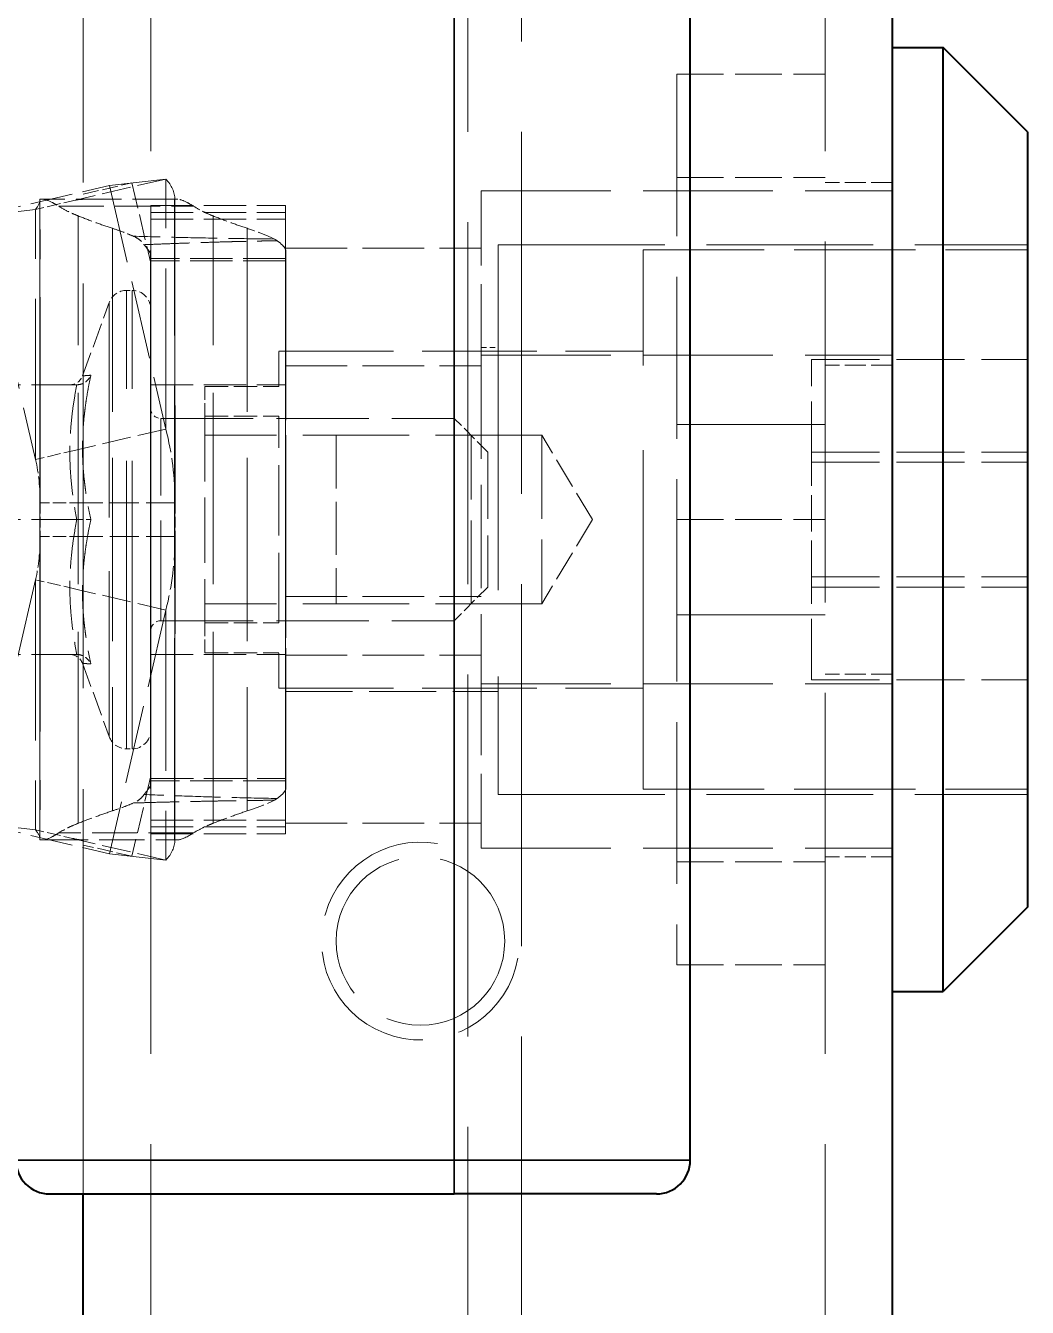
# Model space of a CAD drawing. Header units: millimetres. Extents: x 0 to 2970, y 0 to 2100.
# Drawn here: x 688.04 to 717.75, y 1269.89 to 1307.91 of the extents above; entities that cross this region are included whole.
import ezdxf

# ---------------------------------------------------------------- set-up
doc = ezdxf.new("R2010")
doc.units = ezdxf.units.MM
doc.header["$LTSCALE"] = 5
doc.linetypes.add('DASHED', pattern=[0.2067, 0.1654, -0.0413])
for name, color, linetype, lineweight in [('가려진 것(ISO)', 2, 'DASHED', 18), ('가려진 좁은 것(ISO)', 2, 'DASHED', 18), ('가시적인 것(ISO)', 3, 'Continuous', 40), ('가시적인 좁은 것(ISO)', 3, 'Continuous', 35)]:
    doc.layers.add(name, color=color, linetype=linetype, lineweight=lineweight)

msp = doc.modelspace()

# ---------------------------------------------------------------- linework, layer by layer
at = {"layer": '가려진 것(ISO)', "ltscale": 12.950765}
for p, q in [((691.751, 715.259), (691.751, 1411.259)), ((711.751, 715.259), (711.751, 1411.259))]:
    msp.add_line(p, q, dxfattribs=at)
at = {"layer": '가려진 것(ISO)', "ltscale": 12.981777}
for p, q in [((701.151, 741.259), (701.151, 1385.259)), ((702.751, 1385.259), (702.751, 741.259))]:
    msp.add_line(p, q, dxfattribs=at)
at = {"layer": '가려진 것(ISO)', "ltscale": 14.513788}
msp.add_line((689.751, 1273.259), (689.751, 1333.259), dxfattribs=at)
at = {"layer": '가려진 것(ISO)', "ltscale": 5.809225}
for p, q in [((707.351, 1306.466), (707.351, 1293.259)), ((707.351, 1293.259), (707.351, 1280.052))]:
    msp.add_line(p, q, dxfattribs=at)
at = {"layer": '가려진 것(ISO)', "ltscale": 1.676033}
for p, q in [((707.351, 1306.466), (711.751, 1306.466)), ((707.351, 1303.409), (711.751, 1303.409)), ((707.351, 1293.259), (711.751, 1293.259)), ((707.351, 1283.109), (711.751, 1283.109)), ((707.351, 1280.052), (711.751, 1280.052))]:
    msp.add_line(p, q, dxfattribs=at)
at = {"layer": '가려진 것(ISO)', "ltscale": 1.03863}
for p, q in [((692.195, 1303.36), (689.561, 1302.745)), ((692.2, 1295.944), (689.566, 1295.329)), ((692.473, 1293.759), (689.746, 1293.759)), ((692.473, 1292.759), (689.746, 1292.759)), ((692.2, 1290.573), (689.566, 1291.189)), ((692.195, 1283.157), (689.561, 1283.772))]:
    msp.add_line(p, q, dxfattribs=at)
at = {"layer": '가려진 것(ISO)', "ltscale": 5.022239}
for p, q in [((692.195, 1303.36), (690.527, 1303.168)), ((688.331, 1302.458), (686.663, 1302.266)), ((688.331, 1284.06), (686.663, 1284.252)), ((692.195, 1283.157), (690.527, 1283.349))]:
    msp.add_line(p, q, dxfattribs=at)
at = {"layer": '가려진 것(ISO)', "ltscale": 0.761779}
for p, q in [((713.751, 1303.259), (711.751, 1303.259)), ((713.751, 1297.841), (711.751, 1297.841)), ((713.751, 1288.676), (711.751, 1288.676)), ((713.751, 1283.259), (711.751, 1283.259))]:
    msp.add_line(p, q, dxfattribs=at)
at = {"layer": '가려진 것(ISO)', "ltscale": 1.523657}
for p, q in [((686.663, 1302.266), (690.527, 1303.168)), ((691.75, 1302.575), (695.75, 1302.575)), ((691.749, 1297.259), (695.749, 1297.259)), ((691.749, 1289.259), (695.749, 1289.259)), ((686.663, 1284.252), (690.527, 1283.349)), ((691.75, 1283.942), (695.75, 1283.942))]:
    msp.add_line(p, q, dxfattribs=at)
at = {"layer": '가려진 것(ISO)', "ltscale": 2.824965}
for p, q in [((690.527, 1303.168), (692.2, 1295.944)), ((686.663, 1302.266), (688.336, 1295.042)), ((688.336, 1291.476), (686.663, 1284.252)), ((692.2, 1290.573), (690.527, 1283.349))]:
    msp.add_line(p, q, dxfattribs=at)
at = {"layer": '가려진 것(ISO)', "ltscale": 4.64736}
for p, q in [((701.551, 1303.009), (713.751, 1303.009)), ((701.551, 1298.132), (713.751, 1298.132)), ((701.551, 1288.386), (713.751, 1288.386)), ((701.551, 1283.509), (713.751, 1283.509))]:
    msp.add_line(p, q, dxfattribs=at)
at = {"layer": '가려진 것(ISO)', "ltscale": 2.673137}
for p, q in [((701.551, 1303.009), (701.551, 1298.132)), ((701.551, 1283.509), (701.551, 1288.386))]:
    msp.add_line(p, q, dxfattribs=at)
at = {"layer": '가려진 것(ISO)', "ltscale": 0.484927}
for p, q in [((689.561, 1302.745), (688.331, 1302.458)), ((689.566, 1295.329), (688.336, 1295.042)), ((689.746, 1293.759), (688.473, 1293.759)), ((689.746, 1292.759), (688.473, 1292.759)), ((689.566, 1291.189), (688.336, 1291.476)), ((689.561, 1283.772), (688.331, 1284.06))]:
    msp.add_line(p, q, dxfattribs=at)
at = {"layer": '가려진 것(ISO)', "ltscale": 0.369809}
for p, q in [((688.552, 1302.759), (688.458, 1302.759)), ((688.458, 1283.759), (688.552, 1283.759))]:
    msp.add_line(p, q, dxfattribs=at)
at = {"layer": '가려진 것(ISO)', "ltscale": 7.237747}
for p, q in [((688.458, 1283.759), (688.458, 1302.759)), ((692.459, 1283.759), (692.459, 1302.759))]:
    msp.add_line(p, q, dxfattribs=at)
at = {"layer": '가려진 것(ISO)', "ltscale": 6.988936}
for p, q in [((688.466, 1302.758), (688.473, 1293.763)), ((692.466, 1302.761), (692.473, 1293.766)), ((688.473, 1292.755), (688.466, 1283.76)), ((692.473, 1292.751), (692.466, 1283.757))]:
    msp.add_line(p, q, dxfattribs=at)
at = {"layer": '가려진 것(ISO)', "ltscale": 1.619001}
for p, q in [((692.553, 1302.759), (688.552, 1302.759)), ((688.552, 1283.759), (692.553, 1283.759))]:
    msp.add_line(p, q, dxfattribs=at)
at = {"layer": '가려진 것(ISO)', "ltscale": 12.387025}
msp.add_line((702.051, 1301.409), (702.051, 1285.109), dxfattribs=at)
at = {"layer": '가려진 것(ISO)', "ltscale": 5.980648}
for p, q in [((702.051, 1301.409), (717.751, 1301.409)), ((702.051, 1285.109), (717.751, 1285.109))]:
    msp.add_line(p, q, dxfattribs=at)
at = {"layer": '가려진 것(ISO)', "ltscale": 5.971624}
msp.add_line((691.755, 1301.097), (691.755, 1285.421), dxfattribs=at)
at = {"layer": '가려진 것(ISO)', "ltscale": 11.660803}
msp.add_line((695.751, 1301.309), (695.751, 1284.259), dxfattribs=at)
at = {"layer": '가려진 것(ISO)', "ltscale": 2.209348}
for p, q in [((695.751, 1301.309), (701.551, 1301.309)), ((695.751, 1297.821), (701.551, 1297.821)), ((695.751, 1290.979), (701.551, 1290.979)), ((695.751, 1289.235), (701.551, 1289.235)), ((695.751, 1284.259), (701.551, 1284.259))]:
    msp.add_line(p, q, dxfattribs=at)
at = {"layer": '가려진 것(ISO)', "ltscale": 6.072567}
msp.add_line((695.756, 1301.229), (695.756, 1285.288), dxfattribs=at)
at = {"layer": '가려진 것(ISO)', "ltscale": 12.159042}
msp.add_line((706.351, 1285.259), (706.351, 1301.259), dxfattribs=at)
at = {"layer": '가려진 것(ISO)', "ltscale": 4.342608}
for p, q in [((706.351, 1301.259), (717.751, 1301.259)), ((706.351, 1285.259), (717.751, 1285.259))]:
    msp.add_line(p, q, dxfattribs=at)
at = {"layer": '가려진 것(ISO)', "ltscale": 0.062712}
for p, q in [((691.036, 1300.059), (691.201, 1300.059)), ((691.036, 1286.459), (691.201, 1286.459))]:
    msp.add_line(p, q, dxfattribs=at)
at = {"layer": '가려진 것(ISO)', "ltscale": 0.881584}
for p, q in [((689.727, 1297.522), (690.519, 1299.697)), ((689.727, 1288.996), (690.519, 1286.821))]:
    msp.add_line(p, q, dxfattribs=at)
at = {"layer": '가려진 것(ISO)', "ltscale": 0.19037}
msp.add_line((701.551, 1298.359), (702.051, 1298.359), dxfattribs=at)
at = {"layer": '가려진 것(ISO)', "ltscale": 1.256976}
for p, q in [((695.551, 1297.209), (695.551, 1298.259)), ((695.551, 1288.259), (695.551, 1289.309))]:
    msp.add_line(p, q, dxfattribs=at)
at = {"layer": '가려진 것(ISO)', "ltscale": 4.114045}
for p, q in [((695.551, 1298.259), (706.351, 1298.259)), ((695.551, 1288.259), (706.351, 1288.259))]:
    msp.add_line(p, q, dxfattribs=at)
at = {"layer": '가려진 것(ISO)', "ltscale": 3.712642}
msp.add_line((701.551, 1298.132), (701.551, 1288.386), dxfattribs=at)
at = {"layer": '가려진 것(ISO)', "ltscale": 2.179911}
for p, q in [((711.351, 1294.959), (711.351, 1298.009)), ((711.351, 1288.509), (711.351, 1291.559))]:
    msp.add_line(p, q, dxfattribs=at)
at = {"layer": '가려진 것(ISO)', "ltscale": 2.437912}
for p, q in [((711.351, 1298.009), (717.751, 1298.009)), ((711.351, 1295.259), (717.751, 1295.259)), ((711.351, 1294.959), (717.751, 1294.959)), ((711.351, 1291.559), (717.751, 1291.559)), ((711.351, 1291.259), (717.751, 1291.259)), ((711.351, 1288.509), (717.751, 1288.509))]:
    msp.add_line(p, q, dxfattribs=at)
at = {"layer": '가려진 것(ISO)', "ltscale": 1.619049}
msp.add_line((689.558, 1297.259), (685.308, 1297.259), dxfattribs=at)
at = {"layer": '가려진 것(ISO)', "ltscale": 3.047415}
for p, q in [((691.749, 1289.259), (691.749, 1297.259)), ((691.752, 1297.259), (691.752, 1289.259)), ((695.749, 1297.259), (695.752, 1297.259)), ((695.749, 1289.259), (695.749, 1297.259)), ((695.752, 1297.259), (695.752, 1289.259)), ((695.752, 1289.259), (695.749, 1289.259))]:
    msp.add_line(p, q, dxfattribs=at)
at = {"layer": '가려진 것(ISO)', "ltscale": 0.837967}
for p, q in [((693.351, 1297.209), (695.551, 1297.209)), ((693.351, 1296.324), (695.551, 1296.324)), ((693.351, 1290.193), (695.551, 1290.193)), ((693.351, 1289.309), (695.551, 1289.309))]:
    msp.add_line(p, q, dxfattribs=at)
at = {"layer": '가려진 것(ISO)', "ltscale": 0.477639}
for p, q in [((693.351, 1297.209), (693.351, 1296.324)), ((693.351, 1289.309), (693.351, 1290.193))]:
    msp.add_line(p, q, dxfattribs=at)
at = {"layer": '가려진 것(ISO)', "ltscale": 3.314072}
for p, q in [((692.051, 1296.259), (700.751, 1296.259)), ((692.051, 1290.259), (700.751, 1290.259))]:
    msp.add_line(p, q, dxfattribs=at)
at = {"layer": '가려진 것(ISO)', "ltscale": 2.335465}
msp.add_line((693.351, 1296.324), (693.351, 1290.193), dxfattribs=at)
at = {"layer": '가려진 것(ISO)', "ltscale": 2.514051}
msp.add_line((695.551, 1290.193), (695.551, 1296.324), dxfattribs=at)
at = {"layer": '가려진 것(ISO)', "ltscale": 0.53863}
for p, q in [((701.751, 1295.259), (700.751, 1296.259)), ((701.751, 1291.259), (700.751, 1290.259))]:
    msp.add_line(p, q, dxfattribs=at)
at = {"layer": '가려진 것(ISO)', "ltscale": 3.809293}
for p, q in [((703.351, 1295.759), (693.351, 1295.759)), ((703.351, 1290.759), (693.351, 1290.759))]:
    msp.add_line(p, q, dxfattribs=at)
at = {"layer": '가려진 것(ISO)', "ltscale": 1.904597}
for p, q in [((695.753, 1295.759), (695.753, 1290.759)), ((695.756, 1295.759), (695.756, 1290.759)), ((697.251, 1295.759), (697.251, 1290.759))]:
    msp.add_line(p, q, dxfattribs=at)
at = {"layer": '가려진 것(ISO)', "ltscale": 2.991791}
msp.add_line((703.351, 1295.759), (703.351, 1290.759), dxfattribs=at)
at = {"layer": '가려진 것(ISO)', "ltscale": 1.110941}
for q in [(703.351, 1295.759), (703.351, 1290.759)]:
    msp.add_line((704.853, 1293.259), q, dxfattribs=at)
at = {"layer": '가려진 것(ISO)', "ltscale": 2.393412}
msp.add_line((701.751, 1295.259), (701.751, 1291.259), dxfattribs=at)
at = {"layer": '가려진 것(ISO)', "ltscale": 1.305045}
msp.add_line((711.351, 1291.559), (711.351, 1294.959), dxfattribs=at)
at = {"layer": '가려진 것(ISO)', "ltscale": 0.380839}
for p, q in [((688.473, 1293.759), (688.473, 1292.759)), ((692.473, 1293.759), (692.473, 1292.759))]:
    msp.add_line(p, q, dxfattribs=at)
at = {"layer": '가려진 것(ISO)', "ltscale": 1.619019}
msp.add_line((689.558, 1293.259), (685.308, 1293.259), dxfattribs=at)
at = {"layer": '가려진 것(ISO)', "ltscale": 1.619052}
msp.add_line((689.558, 1289.259), (685.308, 1289.259), dxfattribs=at)
at = {"layer": '가려진 것(ISO)', "ltscale": 2.399818}
msp.add_line((695.751, 1288.159), (702.051, 1288.159), dxfattribs=at)
at = {"layer": '가려진 것(ISO)', "ltscale": 5.983681}
msp.add_circle((699.751, 1280.759), 2.5, dxfattribs=at)
at = {"layer": '가려진 것(ISO)', "ltscale": 0.255873}
for centre, start, end in [((691.036, 1299.509), 90, 160), ((691.036, 1287.009), 200, 270)]:
    msp.add_arc(centre, 0.55, start, end, dxfattribs=at)
at = {"layer": '가려진 것(ISO)', "ltscale": 0.329008}
for centre, start, end in [((691.201, 1299.509), 0, 90), ((691.201, 1287.009), 270, 0)]:
    msp.add_arc(centre, 0.55, start, end, dxfattribs=at)
at = {"layer": '가려진 것(ISO)', "ltscale": 0.186062}
for centre, start, end in [((689.351, 1297.659), 270, 340), ((689.351, 1288.859), 20, 90)]:
    msp.add_arc(centre, 0.4, start, end, dxfattribs=at)
at = {"layer": '가려진 것(ISO)', "ltscale": 0.179413}
for centre, start, end in [((692.051, 1296.559), 180, 270), ((692.051, 1289.959), 90, 180)]:
    msp.add_arc(centre, 0.3, start, end, dxfattribs=at)
at = {"layer": '가려진 것(ISO)', "ltscale": 5.265029}
msp.add_arc((699.751, 1280.759), 2.933, 80, 350, dxfattribs=at)
at = {"layer": '가려진 것(ISO)', "ltscale": 1.314632}
for centre, major_axis, start_param, end_param in [((691.75, 1297.575), (0, 5), 5.879393, 6.569651), ((695.75, 1297.575), (0, 5), 5.879393, 6.569651), ((691.75, 1288.942), (0, -5), 5.99672, 6.686978), ((695.75, 1288.942), (0, -5), 5.99672, 6.686978)]:
    msp.add_ellipse(centre, major_axis=major_axis, ratio=0.000425, start_param=start_param, end_param=end_param, dxfattribs=at)
at = {"layer": '가려진 것(ISO)', "ltscale": 11.805653}
for centre, major_axis, start_param, end_param in [((691.751, 1293.259), (0, -9.5), 3.428058, 5.99672), ((695.751, 1293.259), (0, 9.5), 0.286466, 2.855127)]:
    msp.add_ellipse(centre, major_axis=major_axis, ratio=0.000425, start_param=start_param, end_param=end_param, dxfattribs=at)
at = {"layer": '가려진 것(ISO)', "ltscale": 1.892658}
for centre, major_axis, start_param, end_param in [((691.754, 1315.967), (0, -15), 5.879393, 6.210637), ((695.754, 1315.967), (0, -15), 5.879393, 6.210637), ((691.754, 1270.551), (0, 15), 0.072548, 0.403792), ((695.754, 1270.551), (0, 15), 0.072548, 0.403792)]:
    msp.add_ellipse(centre, major_axis=major_axis, ratio=0.000425, start_param=start_param, end_param=end_param, dxfattribs=at)
at = {"layer": '가려진 것(ISO)', "ltscale": 1.228978}
for points in [[(692.466, 1302.759), (692.466, 1302.966), (692.375, 1303.174), (692.195, 1303.36)], [(692.466, 1283.759), (692.466, 1283.551), (692.375, 1283.344), (692.195, 1283.157)]]:
    msp.add_open_spline(points, degree=3, dxfattribs=at)
at = {"layer": '가려진 것(ISO)', "ltscale": 1.016379}
for points in [[(688.466, 1302.759), (688.466, 1302.662), (688.421, 1302.565), (688.331, 1302.458)], [(688.466, 1283.759), (688.466, 1283.856), (688.421, 1283.953), (688.331, 1284.06)]]:
    msp.add_open_spline(points, degree=3, dxfattribs=at)
at = {"layer": '가려진 것(ISO)', "ltscale": 0.550541}
for points, knots in [([(688.552, 1302.759), (688.616, 1302.757), (688.711, 1302.727), (688.891, 1302.633), (688.954, 1302.595), (689.022, 1302.553)], [-3.8491061, -3.8491061, -3.8491061, -3.8491061, -3.7550602, -3.7550602, -3.711436, -3.711436, -3.711436, -3.711436]), ([(689.022, 1283.965), (688.954, 1283.922), (688.891, 1283.885), (688.711, 1283.791), (688.616, 1283.76), (688.552, 1283.759)], [-2.3923171, -2.3923171, -2.3923171, -2.3923171, -2.3486929, -2.3486929, -2.2546469, -2.2546469, -2.2546469, -2.2546469])]:
    msp.add_open_spline(points, degree=3, knots=knots, dxfattribs=at)
at = {"layer": '가려진 것(ISO)', "ltscale": 0.414511}
for points, knots in [([(689.022, 1302.553), (689.105, 1302.5), (689.196, 1302.449), (689.293, 1302.401), (689.37, 1302.363), (689.452, 1302.327), (689.537, 1302.292), (689.558, 1302.283), (689.579, 1302.275), (689.6, 1302.266)], [0, 0, 0, 0, 0.5, 0.5, 0.5, 0.901094, 0.901094, 0.901094, 1, 1, 1, 1]), ([(689.6, 1284.251), (689.579, 1284.243), (689.558, 1284.235), (689.537, 1284.226), (689.452, 1284.191), (689.37, 1284.154), (689.292, 1284.116), (689.196, 1284.068), (689.105, 1284.018), (689.022, 1283.965)], [0, 0, 0, 0, 0.09883, 0.09883, 0.09883, 0.5, 0.5, 0.5, 1, 1, 1, 1])]:
    msp.add_open_spline(points, degree=3, knots=knots, dxfattribs=at)
at = {"layer": '가려진 것(ISO)', "ltscale": 1.072562}
for points, knots in [([(689.739, 1302.759), (689.739, 1302.759), (689.739, 1302.759), (689.739, 1302.759), (689.616, 1302.758), (689.388, 1302.705)], [0, 0, 0, 0, 0.0012374, 0.0012374, 0.2808237, 0.2808237, 0.2808237, 0.2808237]), ([(689.388, 1283.813), (689.616, 1283.76), (689.69, 1283.759), (689.739, 1283.759), (689.739, 1283.759), (689.739, 1283.759)], [0, 0, 0, 0, 0.2795864, 0.2795864, 0.2808237, 0.2808237, 0.2808237, 0.2808237])]:
    msp.add_open_spline(points, degree=3, knots=knots, dxfattribs=at)
at = {"layer": '가려진 것(ISO)', "ltscale": 0.550558}
msp.add_open_spline([(693.023, 1302.553), (692.955, 1302.595), (692.892, 1302.633), (692.711, 1302.727), (692.617, 1302.757), (692.553, 1302.759)], degree=3, knots=[3.7114921, 3.7114921, 3.7114921, 3.7114921, 3.7551182, 3.7551182, 3.8491666, 3.8491666, 3.8491666, 3.8491666], dxfattribs=at)
at = {"layer": '가려진 것(ISO)', "ltscale": 0.414449}
for points, knots in [([(693.601, 1302.266), (693.58, 1302.274), (693.559, 1302.283), (693.538, 1302.291), (693.453, 1302.326), (693.371, 1302.363), (693.293, 1302.402), (693.196, 1302.449), (693.106, 1302.5), (693.023, 1302.553)], [0, 0, 0, 0, 0.097491, 0.097491, 0.097491, 0.5, 0.5, 0.5, 1, 1, 1, 1]), ([(693.023, 1283.965), (693.106, 1284.018), (693.196, 1284.068), (693.293, 1284.116), (693.371, 1284.155), (693.453, 1284.191), (693.538, 1284.226), (693.559, 1284.235), (693.58, 1284.243), (693.601, 1284.251)], [0, 0, 0, 0, 0.5, 0.5, 0.5, 0.902506, 0.902506, 0.902506, 1, 1, 1, 1])]:
    msp.add_open_spline(points, degree=3, knots=knots, dxfattribs=at)
at = {"layer": '가려진 것(ISO)', "ltscale": 0.622728}
for points, knots in [([(690.613, 1301.898), (690.444, 1301.955), (690.274, 1302.013), (689.937, 1302.136), (689.768, 1302.2), (689.6, 1302.266)], [-0.1634886, -0.1634886, -0.1634886, -0.1634886, -0.0817448, -0.0817448, -0.000001, -0.000001, -0.000001, -0.000001]), ([(694.614, 1301.898), (694.444, 1301.955), (694.275, 1302.013), (693.937, 1302.136), (693.769, 1302.2), (693.601, 1302.266)], [-0.1634883, -0.1634883, -0.1634883, -0.1634883, -0.0817446, -0.0817446, -0.000001, -0.000001, -0.000001, -0.000001]), ([(690.613, 1284.619), (690.444, 1284.563), (690.274, 1284.504), (689.937, 1284.382), (689.768, 1284.318), (689.6, 1284.251)], [-0.1634886, -0.1634886, -0.1634886, -0.1634886, -0.0817448, -0.0817448, -0.000001, -0.000001, -0.000001, -0.000001]), ([(694.614, 1284.619), (694.444, 1284.563), (694.275, 1284.504), (693.937, 1284.382), (693.769, 1284.318), (693.601, 1284.251)], [-0.1634883, -0.1634883, -0.1634883, -0.1634883, -0.0817446, -0.0817446, -0.000001, -0.000001, -0.000001, -0.000001])]:
    msp.add_open_spline(points, degree=3, knots=knots, dxfattribs=at)
at = {"layer": '가려진 것(ISO)', "ltscale": 0.44815}
msp.add_open_spline([(690.613, 1301.898), (690.732, 1301.859), (690.844, 1301.819), (690.949, 1301.78), (691.053, 1301.741), (691.15, 1301.702), (691.238, 1301.664)], degree=3, knots=[0, 0, 0, 0, 0.5, 0.5, 0.5, 1, 1, 1, 1], dxfattribs=at)
at = {"layer": '가려진 것(ISO)', "ltscale": 0.619866}
for points, knots in [([(695.417, 1301.581), (695.319, 1301.63), (695.201, 1301.682), (694.931, 1301.789), (694.781, 1301.843), (694.614, 1301.898)], [0.000001, 0.000001, 0.000001, 0.000001, 0.0824526, 0.0824526, 0.1628228, 0.1628228, 0.1628228, 0.1628228]), ([(694.614, 1284.619), (694.781, 1284.675), (694.931, 1284.729), (695.201, 1284.836), (695.319, 1284.887), (695.417, 1284.937)], [-0.1628228, -0.1628228, -0.1628228, -0.1628228, -0.0824639, -0.0824639, -0.000001, -0.000001, -0.000001, -0.000001])]:
    msp.add_open_spline(points, degree=3, knots=knots, dxfattribs=at)
at = {"layer": '가려진 것(ISO)', "ltscale": 0.348369}
for points in [[(691.238, 1301.664), (691.304, 1301.635), (691.364, 1301.6), (691.417, 1301.558), (691.47, 1301.517), (691.516, 1301.468), (691.556, 1301.412)], [(691.556, 1285.105), (691.516, 1285.05), (691.47, 1285.001), (691.417, 1284.959), (691.364, 1284.918), (691.304, 1284.882), (691.238, 1284.854)]]:
    msp.add_open_spline(points, degree=3, knots=[0, 0, 0, 0, 0.5, 0.5, 0.5, 1, 1, 1, 1], dxfattribs=at)
at = {"layer": '가려진 것(ISO)', "ltscale": 0.554343}
for points, knots in [([(691.556, 1301.412), (691.609, 1301.339), (691.659, 1301.279), (691.735, 1301.174), (691.755, 1301.132), (691.755, 1301.097)], [-0.1525717, -0.1525717, -0.1525717, -0.1525717, -0.0785768, -0.0785768, -0.000001, -0.000001, -0.000001, -0.000001]), ([(691.755, 1285.421), (691.755, 1285.386), (691.735, 1285.345), (691.661, 1285.24), (691.61, 1285.18), (691.556, 1285.105)], [0.000001, 0.000001, 0.000001, 0.000001, 0.0776517, 0.0776517, 0.1527465, 0.1527465, 0.1527465, 0.1527465])]:
    msp.add_open_spline(points, degree=3, knots=knots, dxfattribs=at)
at = {"layer": '가려진 것(ISO)', "ltscale": 0.093699}
for points, knots in [([(695.499, 1301.531), (695.486, 1301.54), (695.473, 1301.549), (695.446, 1301.566), (695.432, 1301.574), (695.417, 1301.581)], [0.000001, 0.000001, 0.000001, 0.000001, 0.01231331, 0.01231331, 0.02462565, 0.02462565, 0.02462565, 0.02462565]), ([(695.417, 1284.937), (695.432, 1284.944), (695.446, 1284.952), (695.473, 1284.969), (695.486, 1284.977), (695.499, 1284.987)], [0.000001, 0.000001, 0.000001, 0.000001, 0.01231333, 0.01231333, 0.02462564, 0.02462564, 0.02462564, 0.02462564])]:
    msp.add_open_spline(points, degree=3, knots=knots, dxfattribs=at)
at = {"layer": '가려진 것(ISO)', "ltscale": 0.624723}
for points, knots in [([(695.756, 1301.229), (695.756, 1301.269), (695.734, 1301.314), (695.648, 1301.414), (695.583, 1301.469), (695.499, 1301.531)], [0.0000886, 0.0000886, 0.0000886, 0.0000886, 0.0820562, 0.0820562, 0.1642332, 0.1642332, 0.1642332, 0.1642332]), ([(695.499, 1284.987), (695.583, 1285.049), (695.648, 1285.104), (695.734, 1285.204), (695.756, 1285.248), (695.756, 1285.288)], [-0.1642332, -0.1642332, -0.1642332, -0.1642332, -0.0820917, -0.0820917, -0.0000886, -0.0000886, -0.0000886, -0.0000886])]:
    msp.add_open_spline(points, degree=3, knots=knots, dxfattribs=at)
at = {"layer": '가려진 것(ISO)', "ltscale": 1.724178}
for points in [[(691.753, 1301.006), (691.753, 1300.959), (691.754, 1300.939), (691.754, 1300.935), (691.754, 1300.931), (691.754, 1300.945), (691.755, 1300.99), (691.755, 1301.016), (691.755, 1301.052), (691.755, 1301.097)], [(691.753, 1285.511), (691.753, 1285.558), (691.754, 1285.579), (691.754, 1285.583), (691.754, 1285.586), (691.754, 1285.573), (691.755, 1285.528), (691.755, 1285.502), (691.755, 1285.465), (691.755, 1285.421)]]:
    msp.add_open_spline(points, degree=3, knots=[0, 0, 0, 0, 0.38902, 0.38902, 0.38902, 0.778039, 0.778039, 0.778039, 1, 1, 1, 1], dxfattribs=at)
at = {"layer": '가려진 것(ISO)', "ltscale": 1.524581}
for points in [[(695.754, 1300.935), (694.42, 1300.935), (693.087, 1300.935), (691.754, 1300.934)], [(691.754, 1285.583), (693.087, 1285.583), (694.42, 1285.583), (695.754, 1285.583)]]:
    msp.add_open_spline(points, degree=3, dxfattribs=at)
at = {"layer": '가려진 것(ISO)', "ltscale": 2.274306}
for points in [[(695.753, 1301.006), (695.754, 1300.934), (695.754, 1300.917), (695.755, 1300.991), (695.755, 1301.083), (695.756, 1301.229)], [(695.753, 1285.511), (695.754, 1285.583), (695.754, 1285.601), (695.755, 1285.526), (695.755, 1285.435), (695.756, 1285.288)]]:
    msp.add_open_spline(points, degree=3, knots=[-0.5972877, -0.5972877, -0.5972877, -0.5972877, -0.2986556, -0.2986556, -0.0000886, -0.0000886, -0.0000886, -0.0000886], dxfattribs=at)
at = {"layer": '가려진 것(ISO)', "ltscale": 0.214018}
msp.add_open_spline([(689.558, 1297.259), (689.599, 1297.259), (689.639, 1297.265), (689.72, 1297.288), (689.759, 1297.306), (689.837, 1297.355), (689.873, 1297.387), (689.933, 1297.458), (689.957, 1297.497), (689.974, 1297.539), (689.975, 1297.539), (689.975, 1297.54)], degree=3, knots=[0.00000725, 0.00000725, 0.00000725, 0.00000725, 0.01218299, 0.01218299, 0.02554104, 0.02554104, 0.04085924, 0.04085924, 0.05584012, 0.05584012, 0.05615141, 0.05615141, 0.05615141, 0.05615141], dxfattribs=at)
at = {"layer": '가려진 것(ISO)', "ltscale": 0.850808}
for points in [[(692.2, 1295.944), (692.381, 1295.23), (692.473, 1294.494), (692.473, 1293.759)], [(692.473, 1292.759), (692.473, 1292.023), (692.381, 1291.288), (692.2, 1290.573)]]:
    msp.add_open_spline(points, degree=3, dxfattribs=at)
at = {"layer": '가려진 것(ISO)', "ltscale": 0.496531}
for points in [[(688.336, 1295.042), (688.427, 1294.621), (688.473, 1294.19), (688.473, 1293.759)], [(688.473, 1292.759), (688.473, 1292.328), (688.427, 1291.897), (688.336, 1291.476)]]:
    msp.add_open_spline(points, degree=3, dxfattribs=at)
at = {"layer": '가려진 것(ISO)', "ltscale": 0.214051}
msp.add_open_spline([(689.558, 1293.259), (689.599, 1293.259), (689.639, 1293.259), (689.72, 1293.259), (689.759, 1293.259), (689.837, 1293.259), (689.873, 1293.259), (689.933, 1293.259), (689.956, 1293.259), (689.974, 1293.259), (689.975, 1293.259), (689.975, 1293.259)], degree=3, knots=[-0.05605573, -0.05605573, -0.05605573, -0.05605573, -0.04384659, -0.04384659, -0.03041524, -0.03041524, -0.01504672, -0.01504672, 0, 0, 0.00031474, 0.00031474, 0.00031474, 0.00031474], dxfattribs=at)
at = {"layer": '가려진 것(ISO)', "ltscale": 0.214015}
msp.add_open_spline([(689.558, 1289.259), (689.599, 1289.259), (689.639, 1289.253), (689.72, 1289.229), (689.759, 1289.211), (689.837, 1289.162), (689.873, 1289.13), (689.933, 1289.059), (689.957, 1289.021), (689.974, 1288.979), (689.975, 1288.978), (689.975, 1288.977)], degree=3, knots=[-0.05604637, -0.05604637, -0.05604637, -0.05604637, -0.04382656, -0.04382656, -0.03041599, -0.03041599, -0.01503869, -0.01503869, 0, 0, 0.00031249, 0.00031249, 0.00031249, 0.00031249], dxfattribs=at)
at = {"layer": '가려진 것(ISO)', "ltscale": 0.448149}
msp.add_open_spline([(691.238, 1284.854), (691.15, 1284.815), (691.054, 1284.777), (690.949, 1284.737), (690.844, 1284.698), (690.732, 1284.659), (690.613, 1284.619)], degree=3, knots=[0, 0, 0, 0, 0.5, 0.5, 0.5, 1, 1, 1, 1], dxfattribs=at)
at = {"layer": '가려진 것(ISO)', "ltscale": 0.550491}
msp.add_open_spline([(692.553, 1283.759), (692.645, 1283.76), (692.803, 1283.828), (693.006, 1283.955), (693.014, 1283.96), (693.023, 1283.965)], degree=3, knots=[-2.3267533, -2.3267533, -2.3267533, -2.3267533, -2.192333, -2.192333, -2.186742, -2.186742, -2.186742, -2.186742], dxfattribs=at)
at = {"layer": '가려진 좁은 것(ISO)', "ltscale": 0.564405}
for p, q in [((689.751, 1302.911), (691.194, 1303.245)), ((691.194, 1283.273), (689.751, 1283.607))]:
    msp.add_line(p, q, dxfattribs=at)
at = {"layer": '가려진 좁은 것(ISO)', "ltscale": 0.931836}
for p, q in [((691.194, 1303.245), (691.751, 1300.863)), ((691.751, 1285.655), (691.194, 1283.273))]:
    msp.add_line(p, q, dxfattribs=at)
at = {"layer": '가려진 좁은 것(ISO)', "ltscale": 5.762268}
for p, q in [((692.2, 1295.944), (692.195, 1303.36)), ((688.336, 1295.042), (688.331, 1302.458)), ((688.336, 1291.476), (688.331, 1284.06)), ((692.2, 1290.573), (692.195, 1283.157))]:
    msp.add_line(p, q, dxfattribs=at)
at = {"layer": '가려진 좁은 것(ISO)', "ltscale": 7.237747}
for p, q in [((688.458, 1283.759), (688.458, 1302.759)), ((688.463, 1302.759), (688.463, 1283.759)), ((688.463, 1283.759), (688.463, 1302.759)), ((692.459, 1283.759), (692.459, 1302.759)), ((692.463, 1283.759), (692.463, 1302.759)), ((692.463, 1302.759), (692.463, 1283.759))]:
    msp.add_line(p, q, dxfattribs=at)
at = {"layer": '가려진 좁은 것(ISO)', "ltscale": 6.993016}
for p, q in [((688.473, 1293.759), (688.466, 1302.759)), ((692.473, 1293.759), (692.466, 1302.759)), ((688.473, 1292.759), (688.466, 1283.759)), ((692.473, 1292.759), (692.466, 1283.759))]:
    msp.add_line(p, q, dxfattribs=at)
at = {"layer": '가려진 좁은 것(ISO)', "ltscale": 1.619016}
for p, q in [((689.022, 1302.553), (693.023, 1302.553)), ((693.023, 1283.965), (689.022, 1283.965))]:
    msp.add_line(p, q, dxfattribs=at)
at = {"layer": '가려진 좁은 것(ISO)', "ltscale": 6.862404}
msp.add_line((689.6, 1284.251), (689.6, 1302.266), dxfattribs=at)
at = {"layer": '가려진 좁은 것(ISO)', "ltscale": 1.523657}
for p, q in [((691.75, 1302.372), (695.75, 1302.372)), ((691.751, 1302.173), (695.751, 1302.173)), ((695.753, 1301.006), (691.753, 1301.006)), ((695.753, 1285.511), (691.753, 1285.511)), ((691.751, 1284.344), (695.751, 1284.344)), ((691.75, 1284.146), (695.75, 1284.146))]:
    msp.add_line(p, q, dxfattribs=at)
at = {"layer": '가려진 좁은 것(ISO)', "ltscale": 6.862402}
msp.add_line((693.601, 1284.251), (693.601, 1302.266), dxfattribs=at)
at = {"layer": '가려진 좁은 것(ISO)', "ltscale": 6.582138}
msp.add_line((690.613, 1301.898), (690.613, 1284.619), dxfattribs=at)
at = {"layer": '가려진 좁은 것(ISO)', "ltscale": 6.582139}
msp.add_line((694.614, 1301.898), (694.614, 1284.619), dxfattribs=at)
at = {"layer": '가려진 좁은 것(ISO)', "ltscale": 5.971402}
msp.add_line((691.755, 1301.097), (691.755, 1285.421), dxfattribs=at)
at = {"layer": '가려진 좁은 것(ISO)', "ltscale": 6.072327}
msp.add_line((695.756, 1301.229), (695.756, 1285.288), dxfattribs=at)
at = {"layer": '가려진 좁은 것(ISO)', "ltscale": 10.335186}
for p, q in [((691.036, 1286.459), (691.036, 1300.059)), ((691.201, 1286.459), (691.201, 1300.059))]:
    msp.add_line(p, q, dxfattribs=at)
at = {"layer": '가려진 좁은 것(ISO)', "ltscale": 7.704749}
msp.add_line((690.519, 1299.697), (690.519, 1286.821), dxfattribs=at)
at = {"layer": '가려진 좁은 것(ISO)', "ltscale": 3.590168}
msp.add_line((692.051, 1290.259), (692.051, 1296.259), dxfattribs=at)
at = {"layer": '가려진 좁은 것(ISO)', "ltscale": 0.076736}
for p, q in [((695.551, 1296.261), (695.752, 1296.261)), ((695.752, 1290.257), (695.551, 1290.257))]:
    msp.add_line(p, q, dxfattribs=at)
at = {"layer": '가려진 좁은 것(ISO)', "ltscale": 0.075439}
for p, q in [((695.749, 1296.257), (695.551, 1296.257)), ((695.551, 1290.261), (695.749, 1290.261))]:
    msp.add_line(p, q, dxfattribs=at)
at = {"layer": '가려진 좁은 것(ISO)', "ltscale": 1.676033}
for p, q in [((711.751, 1296.08), (707.351, 1296.08)), ((707.351, 1296.08), (711.751, 1296.08)), ((707.351, 1290.437), (711.751, 1290.437)), ((711.751, 1290.437), (707.351, 1290.437))]:
    msp.add_line(p, q, dxfattribs=at)
at = {"layer": '가려진 좁은 것(ISO)', "ltscale": 2.991791}
msp.add_line((701.251, 1290.759), (701.251, 1295.759), dxfattribs=at)
at = {"layer": '가려진 좁은 것(ISO)', "ltscale": 1.485563}
msp.add_line((695.753, 1290.979), (695.754, 1289.235), dxfattribs=at)
at = {"layer": '가려진 좁은 것(ISO)', "ltscale": 0.000548196}
msp.add_line((695.751, 1290.093), (695.752, 1290.093), dxfattribs=at)
at = {"layer": '가려진 좁은 것(ISO)', "ltscale": 2.451249}
for start_param, end_param in [(2.498092, 3.785094), (5.639684, 6.926686)]:
    msp.add_ellipse((695.751, 1293.259), major_axis=(0, -5), ratio=0.000425, start_param=start_param, end_param=end_param, dxfattribs=at)
at = {"layer": '가려진 좁은 것(ISO)', "ltscale": 2.449087}
msp.add_ellipse((695.751, 1293.259), major_axis=(0, -5), ratio=0.000425, start_param=4.069455, end_param=5.355323, dxfattribs=at)
at = {"layer": '가려진 좁은 것(ISO)', "ltscale": 2.453409}
msp.add_ellipse((695.751, 1293.259), major_axis=(0, -5), ratio=0.000425, start_param=0.926728, end_param=2.214865, dxfattribs=at)
at = {"layer": '가려진 좁은 것(ISO)', "ltscale": 0.4006}
msp.add_ellipse((695.751, 1293.259), major_axis=(0, 5.1), ratio=0.000425, start_param=4.042644, end_param=4.248894, dxfattribs=at)
at = {"layer": '가려진 좁은 것(ISO)', "ltscale": 1.300354}
msp.add_ellipse((695.751, 1293.259), major_axis=(0, 5.1), ratio=0.000425, start_param=3.141426, end_param=3.8108, dxfattribs=at)
at = {"layer": '가려진 좁은 것(ISO)', "ltscale": 2.169474}
msp.add_ellipse((695.751, 1293.259), major_axis=(0, -9), ratio=0.000425, start_param=0.474487, end_param=1.107301, dxfattribs=at)
at = {"layer": '가려진 좁은 것(ISO)', "ltscale": 0.447089}
msp.add_ellipse((695.751, 1293.259), major_axis=(0, -9), ratio=0.000425, start_param=6.283091, end_param=6.413525, dxfattribs=at)
at = {"layer": '가려진 좁은 것(ISO)', "ltscale": 1.640386}
msp.add_open_spline([(695.417, 1301.581), (694.934, 1301.587), (694.457, 1301.593), (693.987, 1301.601), (693.517, 1301.609), (693.053, 1301.618), (692.595, 1301.628), (692.137, 1301.639), (691.685, 1301.651), (691.238, 1301.664)], degree=3, knots=[0, 0, 0, 0, 0.333333, 0.333333, 0.333333, 0.666667, 0.666667, 0.666667, 1, 1, 1, 1], dxfattribs=at)
at = {"layer": '가려진 좁은 것(ISO)', "ltscale": 1.624578}
msp.add_open_spline([(691.556, 1301.412), (691.623, 1301.415), (691.69, 1301.418), (691.758, 1301.42), (691.914, 1301.427), (692.071, 1301.433), (692.228, 1301.439), (692.383, 1301.445), (692.539, 1301.451), (692.696, 1301.456), (692.741, 1301.458), (692.786, 1301.459), (692.832, 1301.461), (692.941, 1301.465), (693.051, 1301.469), (693.162, 1301.472), (693.31, 1301.477), (693.459, 1301.482), (693.61, 1301.487), (693.743, 1301.491), (693.877, 1301.495), (694.012, 1301.498), (694.056, 1301.499), (694.099, 1301.501), (694.142, 1301.502), (694.216, 1301.504), (694.291, 1301.506), (694.366, 1301.507), (694.469, 1301.51), (694.573, 1301.512), (694.678, 1301.515), (694.771, 1301.517), (694.863, 1301.519), (694.957, 1301.521), (695.04, 1301.522), (695.123, 1301.524), (695.207, 1301.526), (695.281, 1301.527), (695.356, 1301.528), (695.431, 1301.53), (695.454, 1301.53), (695.476, 1301.531), (695.499, 1301.531)], degree=3, knots=[0, 0, 0, 0, 0.053286, 0.053286, 0.053286, 0.176614, 0.176614, 0.176614, 0.298337, 0.298337, 0.298337, 0.333333, 0.333333, 0.333333, 0.418282, 0.418282, 0.418282, 0.53248, 0.53248, 0.53248, 0.634159, 0.634159, 0.634159, 0.666667, 0.666667, 0.666667, 0.722342, 0.722342, 0.722342, 0.79965, 0.79965, 0.79965, 0.868113, 0.868113, 0.868113, 0.929106, 0.929106, 0.929106, 0.983675, 0.983675, 0.983675, 1, 1, 1, 1], dxfattribs=at)
at = {"layer": '가려진 좁은 것(ISO)', "ltscale": 7.529697}
msp.add_open_spline([(691.751, 1287.009), (691.751, 1287.009), (691.751, 1287.009), (691.751, 1287.009), (691.751, 1287.009), (691.751, 1287.009), (691.751, 1287.008), (691.751, 1287.008), (691.751, 1287.008), (691.751, 1287.008), (691.751, 1287.008), (691.751, 1287.007), (691.751, 1287.007), (691.751, 1287.007), (691.751, 1287.006), (691.751, 1287.006), (691.751, 1287.005), (691.751, 1287.004), (691.751, 1287.004), (691.751, 1287.003), (691.751, 1287.003), (691.751, 1287.002), (691.751, 1287.002), (691.75, 1287.003), (691.75, 1287.005), (691.75, 1287.012), (691.75, 1287.019), (691.75, 1287.038), (691.75, 1287.051), (691.75, 1287.081), (691.75, 1287.099), (691.75, 1287.138), (691.75, 1287.16), (691.75, 1287.204), (691.75, 1287.227), (691.75, 1287.277), (691.75, 1287.304), (691.75, 1287.363), (691.75, 1287.395), (691.75, 1287.463), (691.75, 1287.499), (691.749, 1287.575), (691.749, 1287.614), (691.749, 1287.697), (691.749, 1287.74), (691.749, 1287.829), (691.749, 1287.875), (691.749, 1287.967), (691.749, 1288.015), (691.749, 1288.1), (691.749, 1288.14), (691.749, 1288.223), (691.749, 1288.266), (691.749, 1288.355), (691.749, 1288.401), (691.749, 1288.495), (691.749, 1288.544), (691.749, 1288.643), (691.749, 1288.693), (691.749, 1288.796), (691.749, 1288.848), (691.749, 1288.952), (691.749, 1289.004), (691.749, 1289.109), (691.749, 1289.161), (691.749, 1289.289), (691.748, 1289.37), (691.748, 1289.539), (691.748, 1289.628), (691.748, 1289.807), (691.748, 1289.899), (691.748, 1290.081), (691.748, 1290.171), (691.748, 1290.366), (691.748, 1290.479), (691.748, 1290.711), (691.748, 1290.83), (691.748, 1291.074), (691.748, 1291.199), (691.748, 1291.452), (691.748, 1291.581), (691.748, 1291.84), (691.748, 1291.971), (691.748, 1292.233), (691.748, 1292.364), (691.748, 1292.624), (691.748, 1292.754), (691.748, 1293.009), (691.748, 1293.135), (691.748, 1293.259), (691.748, 1293.382), (691.748, 1293.508), (691.748, 1293.764), (691.748, 1293.893), (691.748, 1294.154), (691.748, 1294.285), (691.748, 1294.547), (691.748, 1294.677), (691.748, 1294.937), (691.748, 1295.065), (691.748, 1295.319), (691.748, 1295.443), (691.748, 1295.688), (691.748, 1295.807), (691.748, 1296.039), (691.748, 1296.151), (691.748, 1296.347), (691.748, 1296.437), (691.748, 1296.619), (691.748, 1296.71), (691.748, 1296.89), (691.748, 1296.978), (691.748, 1297.148), (691.749, 1297.229), (691.749, 1297.356), (691.749, 1297.409), (691.749, 1297.513), (691.749, 1297.566), (691.749, 1297.67), (691.749, 1297.722), (691.749, 1297.824), (691.749, 1297.875), (691.749, 1297.974), (691.749, 1298.022), (691.749, 1298.117), (691.749, 1298.163), (691.749, 1298.252), (691.749, 1298.295), (691.749, 1298.378), (691.749, 1298.417), (691.749, 1298.503), (691.749, 1298.55), (691.749, 1298.643), (691.749, 1298.689), (691.749, 1298.777), (691.749, 1298.82), (691.749, 1298.903), (691.749, 1298.943), (691.75, 1299.019), (691.75, 1299.055), (691.75, 1299.123), (691.75, 1299.154), (691.75, 1299.213), (691.75, 1299.241), (691.75, 1299.291), (691.75, 1299.314), (691.75, 1299.357), (691.75, 1299.379), (691.75, 1299.419), (691.75, 1299.437), (691.75, 1299.467), (691.75, 1299.479), (691.75, 1299.499), (691.75, 1299.506), (691.75, 1299.513), (691.75, 1299.515), (691.751, 1299.515), (691.751, 1299.516), (691.751, 1299.515), (691.751, 1299.515), (691.751, 1299.514), (691.751, 1299.513), (691.751, 1299.512), (691.751, 1299.512), (691.751, 1299.511), (691.751, 1299.511), (691.751, 1299.511), (691.751, 1299.51), (691.751, 1299.51), (691.751, 1299.51), (691.751, 1299.509), (691.751, 1299.509), (691.751, 1299.509), (691.751, 1299.509), (691.751, 1299.509), (691.751, 1299.509), (691.751, 1299.509), (691.751, 1299.509), (691.751, 1299.509)], degree=3, knots=[2.768258, 2.768258, 2.768258, 2.768258, 2.768265, 2.768265, 2.768274, 2.768274, 2.768302, 2.768302, 2.768405, 2.768405, 2.768508, 2.768508, 2.769149, 2.769149, 2.76979, 2.76979, 2.771071, 2.771071, 2.775352, 2.775352, 2.779632, 2.779632, 2.788192, 2.788192, 2.805313, 2.805313, 2.833424, 2.833424, 2.861534, 2.861534, 2.889644, 2.889644, 2.917755, 2.917755, 2.943259, 2.943259, 2.968763, 2.968763, 2.994267, 2.994267, 3.019771, 3.019771, 3.045274, 3.045274, 3.070778, 3.070778, 3.096282, 3.096282, 3.121786, 3.121786, 3.142083, 3.142083, 3.16238, 3.16238, 3.182676, 3.182676, 3.202973, 3.202973, 3.223269, 3.223269, 3.243566, 3.243566, 3.263863, 3.263863, 3.284159, 3.284159, 3.313923, 3.313923, 3.343687, 3.343687, 3.37345, 3.37345, 3.403214, 3.403214, 3.440216, 3.440216, 3.477218, 3.477218, 3.514221, 3.514221, 3.551223, 3.551223, 3.588225, 3.588225, 3.625228, 3.625228, 3.66223, 3.66223, 3.699232, 3.699232, 3.699232, 3.736235, 3.736235, 3.773237, 3.773237, 3.810239, 3.810239, 3.847241, 3.847241, 3.884244, 3.884244, 3.921246, 3.921246, 3.958248, 3.958248, 3.995251, 3.995251, 4.025014, 4.025014, 4.054778, 4.054778, 4.084542, 4.084542, 4.114305, 4.114305, 4.134602, 4.134602, 4.154899, 4.154899, 4.175195, 4.175195, 4.195492, 4.195492, 4.215788, 4.215788, 4.236085, 4.236085, 4.256382, 4.256382, 4.276678, 4.276678, 4.302182, 4.302182, 4.327686, 4.327686, 4.35319, 4.35319, 4.378694, 4.378694, 4.404198, 4.404198, 4.429702, 4.429702, 4.455206, 4.455206, 4.48071, 4.48071, 4.50882, 4.50882, 4.536931, 4.536931, 4.565041, 4.565041, 4.593151, 4.593151, 4.610272, 4.610272, 4.618833, 4.618833, 4.623113, 4.623113, 4.627393, 4.627393, 4.628675, 4.628675, 4.629316, 4.629316, 4.629957, 4.629957, 4.63006, 4.63006, 4.630163, 4.630163, 4.630191, 4.630191, 4.630199, 4.630199, 4.630206, 4.630206, 4.630206, 4.630206], dxfattribs=at)
at = {"layer": '가려진 좁은 것(ISO)', "ltscale": 0.947667}
for points, knots in [([(689.727, 1297.522), (689.727, 1297.522), (689.731, 1297.522), (689.738, 1297.523), (689.739, 1297.523), (689.741, 1297.523), (689.743, 1297.523), (689.75, 1297.524), (689.759, 1297.525), (689.77, 1297.526), (689.777, 1297.526), (689.784, 1297.527), (689.793, 1297.527), (689.802, 1297.528), (689.812, 1297.529), (689.823, 1297.53), (689.838, 1297.531), (689.855, 1297.532), (689.873, 1297.533), (689.879, 1297.534), (689.885, 1297.534), (689.891, 1297.535), (689.917, 1297.537), (689.945, 1297.538), (689.975, 1297.54)], [0, 0, 0, 0, 0.20095, 0.20095, 0.20095, 0.25, 0.25, 0.25, 0.4033309, 0.4033309, 0.4033309, 0.5, 0.5, 0.5, 0.6029244, 0.6029244, 0.6029244, 0.75, 0.75, 0.75, 0.7988985, 0.7988985, 0.7988985, 0.9999947, 0.9999947, 0.9999947, 0.9999947]), ([(689.975, 1288.977), (689.945, 1288.979), (689.917, 1288.981), (689.891, 1288.983), (689.884, 1288.983), (689.878, 1288.984), (689.872, 1288.984), (689.854, 1288.986), (689.837, 1288.987), (689.822, 1288.988), (689.811, 1288.989), (689.801, 1288.99), (689.792, 1288.99), (689.784, 1288.991), (689.776, 1288.992), (689.769, 1288.992), (689.758, 1288.993), (689.75, 1288.994), (689.743, 1288.994), (689.741, 1288.994), (689.739, 1288.995), (689.737, 1288.995), (689.731, 1288.995), (689.727, 1288.996), (689.727, 1288.996)], [0.0000053, 0.0000053, 0.0000053, 0.0000053, 0.2005229, 0.2005229, 0.2005229, 0.25, 0.25, 0.25, 0.3973402, 0.3973402, 0.3973402, 0.5, 0.5, 0.5, 0.5971774, 0.5971774, 0.5971774, 0.75, 0.75, 0.75, 0.7993872, 0.7993872, 0.7993872, 1, 1, 1, 1])]:
    msp.add_open_spline(points, degree=3, knots=knots, dxfattribs=at)
at = {"layer": '가려진 좁은 것(ISO)', "ltscale": 1.895435}
for points, knots in [([(689.975, 1297.54), (689.95, 1297.424), (689.925, 1297.299), (689.9, 1297.166), (689.896, 1297.14), (689.891, 1297.113), (689.886, 1297.086), (689.869, 1296.992), (689.853, 1296.893), (689.837, 1296.791), (689.826, 1296.716), (689.815, 1296.639), (689.805, 1296.56), (689.796, 1296.493), (689.788, 1296.425), (689.781, 1296.356), (689.768, 1296.235), (689.757, 1296.112), (689.748, 1295.987), (689.746, 1295.952), (689.743, 1295.917), (689.741, 1295.883), (689.732, 1295.72), (689.727, 1295.555), (689.727, 1295.39), (689.727, 1295.226), (689.732, 1295.061), (689.741, 1294.899), (689.743, 1294.865), (689.746, 1294.83), (689.748, 1294.796), (689.757, 1294.671), (689.768, 1294.549), (689.781, 1294.429), (689.788, 1294.361), (689.796, 1294.293), (689.805, 1294.227), (689.815, 1294.149), (689.826, 1294.073), (689.837, 1293.999), (689.853, 1293.898), (689.869, 1293.8), (689.886, 1293.707), (689.891, 1293.68), (689.896, 1293.654), (689.9, 1293.628), (689.925, 1293.497), (689.95, 1293.374), (689.975, 1293.259)], [0.0000023, 0.0000023, 0.0000023, 0.0000023, 0.1046048, 0.1046048, 0.1046048, 0.125, 0.125, 0.125, 0.1970895, 0.1970895, 0.1970895, 0.25, 0.25, 0.25, 0.2954302, 0.2954302, 0.2954302, 0.375, 0.375, 0.375, 0.3970415, 0.3970415, 0.3970415, 0.5, 0.5, 0.5, 0.6029585, 0.6029585, 0.6029585, 0.625, 0.625, 0.625, 0.7045698, 0.7045698, 0.7045698, 0.75, 0.75, 0.75, 0.8029105, 0.8029105, 0.8029105, 0.875, 0.875, 0.875, 0.8953952, 0.8953952, 0.8953952, 0.9999975, 0.9999975, 0.9999975, 0.9999975]), ([(689.975, 1293.259), (689.95, 1293.144), (689.925, 1293.021), (689.9, 1292.889), (689.896, 1292.863), (689.891, 1292.837), (689.886, 1292.811), (689.869, 1292.718), (689.853, 1292.62), (689.837, 1292.519), (689.826, 1292.444), (689.815, 1292.368), (689.805, 1292.291), (689.796, 1292.224), (689.788, 1292.157), (689.781, 1292.088), (689.768, 1291.969), (689.757, 1291.846), (689.748, 1291.722), (689.746, 1291.687), (689.743, 1291.653), (689.741, 1291.618), (689.732, 1291.456), (689.727, 1291.292), (689.727, 1291.127), (689.727, 1290.963), (689.732, 1290.798), (689.741, 1290.635), (689.743, 1290.6), (689.746, 1290.565), (689.748, 1290.531), (689.757, 1290.406), (689.768, 1290.282), (689.781, 1290.161), (689.788, 1290.092), (689.796, 1290.024), (689.805, 1289.957), (689.815, 1289.879), (689.826, 1289.802), (689.837, 1289.727), (689.853, 1289.625), (689.869, 1289.526), (689.886, 1289.431), (689.891, 1289.404), (689.896, 1289.378), (689.9, 1289.352), (689.925, 1289.218), (689.95, 1289.094), (689.975, 1288.977)], [0.0000025, 0.0000025, 0.0000025, 0.0000025, 0.1046048, 0.1046048, 0.1046048, 0.125, 0.125, 0.125, 0.1970895, 0.1970895, 0.1970895, 0.25, 0.25, 0.25, 0.2954302, 0.2954302, 0.2954302, 0.375, 0.375, 0.375, 0.3970415, 0.3970415, 0.3970415, 0.5, 0.5, 0.5, 0.6029585, 0.6029585, 0.6029585, 0.625, 0.625, 0.625, 0.7045698, 0.7045698, 0.7045698, 0.75, 0.75, 0.75, 0.8029105, 0.8029105, 0.8029105, 0.875, 0.875, 0.875, 0.8953952, 0.8953952, 0.8953952, 0.9999977, 0.9999977, 0.9999977, 0.9999977])]:
    msp.add_open_spline(points, degree=3, knots=knots, dxfattribs=at)
at = {"layer": '가려진 좁은 것(ISO)', "ltscale": 1.76849}
for points in [[(689.558, 1297.259), (689.532, 1297.123), (689.506, 1296.978), (689.481, 1296.823), (689.456, 1296.668), (689.433, 1296.503), (689.414, 1296.332), (689.394, 1296.161), (689.378, 1295.984), (689.368, 1295.805), (689.357, 1295.625), (689.351, 1295.442), (689.351, 1295.259), (689.351, 1295.076), (689.357, 1294.893), (689.368, 1294.713), (689.378, 1294.533), (689.394, 1294.357), (689.414, 1294.186), (689.433, 1294.015), (689.456, 1293.85), (689.481, 1293.695), (689.506, 1293.54), (689.532, 1293.395), (689.558, 1293.259)], [(689.558, 1293.259), (689.532, 1293.123), (689.506, 1292.978), (689.481, 1292.823), (689.456, 1292.668), (689.433, 1292.503), (689.414, 1292.332), (689.394, 1292.161), (689.378, 1291.984), (689.368, 1291.805), (689.357, 1291.625), (689.351, 1291.442), (689.351, 1291.259), (689.351, 1291.076), (689.357, 1290.893), (689.368, 1290.713), (689.378, 1290.533), (689.394, 1290.357), (689.414, 1290.186), (689.433, 1290.015), (689.456, 1289.85), (689.481, 1289.695), (689.506, 1289.54), (689.532, 1289.395), (689.558, 1289.259)]]:
    msp.add_open_spline(points, degree=3, knots=[0, 0, 0, 0, 0.125, 0.125, 0.125, 0.25, 0.25, 0.25, 0.375, 0.375, 0.375, 0.5, 0.5, 0.5, 0.625, 0.625, 0.625, 0.75, 0.75, 0.75, 0.875, 0.875, 0.875, 1, 1, 1, 1], dxfattribs=at)
at = {"layer": '가려진 좁은 것(ISO)', "ltscale": 1.624577}
msp.add_open_spline([(695.499, 1284.987), (695.039, 1284.995), (694.587, 1285.004), (694.142, 1285.016), (693.698, 1285.028), (693.262, 1285.041), (692.832, 1285.057), (692.401, 1285.072), (691.976, 1285.088), (691.556, 1285.105)], degree=3, knots=[0, 0, 0, 0, 0.333333, 0.333333, 0.333333, 0.666667, 0.666667, 0.666667, 1, 1, 1, 1], dxfattribs=at)
at = {"layer": '가려진 좁은 것(ISO)', "ltscale": 0.000566607}
msp.add_open_spline([(695.752, 1285.253), (695.752, 1285.253), (695.751, 1285.253), (695.751, 1285.253)], degree=3, dxfattribs=at)
at = {"layer": '가려진 좁은 것(ISO)', "ltscale": 1.640387}
msp.add_open_spline([(691.238, 1284.854), (691.351, 1284.857), (691.464, 1284.86), (691.578, 1284.863), (691.787, 1284.869), (691.997, 1284.875), (692.208, 1284.88), (692.336, 1284.883), (692.465, 1284.886), (692.594, 1284.889), (692.65, 1284.891), (692.707, 1284.892), (692.763, 1284.893), (692.927, 1284.897), (693.091, 1284.9), (693.256, 1284.903), (693.402, 1284.906), (693.549, 1284.909), (693.697, 1284.912), (693.793, 1284.913), (693.89, 1284.915), (693.986, 1284.917), (694.022, 1284.917), (694.057, 1284.918), (694.093, 1284.918), (694.211, 1284.92), (694.33, 1284.922), (694.449, 1284.924), (694.556, 1284.925), (694.663, 1284.927), (694.771, 1284.928), (694.868, 1284.93), (694.964, 1284.931), (695.062, 1284.932), (695.149, 1284.933), (695.237, 1284.935), (695.326, 1284.936), (695.356, 1284.936), (695.387, 1284.936), (695.417, 1284.937)], degree=3, knots=[0, 0, 0, 0, 0.084454, 0.084454, 0.084454, 0.239285, 0.239285, 0.239285, 0.333333, 0.333333, 0.333333, 0.374363, 0.374363, 0.374363, 0.492922, 0.492922, 0.492922, 0.598055, 0.598055, 0.598055, 0.666667, 0.666667, 0.666667, 0.691717, 0.691717, 0.691717, 0.775493, 0.775493, 0.775493, 0.850571, 0.850571, 0.850571, 0.918052, 0.918052, 0.918052, 0.978963, 0.978963, 0.978963, 1, 1, 1, 1], dxfattribs=at)
at = {"layer": '가려진 좁은 것(ISO)', "ltscale": 8.97254e-05}
msp.add_open_spline([(695.751, 1284.335), (695.751, 1284.335), (695.751, 1284.335), (695.751, 1284.335)], degree=3, dxfattribs=at)
at = {"layer": '가시적인 것(ISO)'}
for p, q in [((713.751, 713.259), (713.751, 1413.259)), ((707.751, 1274.259), (707.751, 1332.259)), ((713.751, 1307.259), (715.251, 1307.259)), ((715.251, 1279.259), (715.251, 1307.259)), ((717.751, 1304.759), (715.251, 1307.259)), ((717.751, 1304.759), (717.751, 1281.759)), ((717.751, 1281.759), (715.251, 1279.259)), ((713.751, 1279.259), (715.251, 1279.259)), ((688.751, 1273.259), (700.751, 1273.259)), ((689.751, 853.259), (689.751, 1273.259)), ((706.751, 1273.259), (700.751, 1273.259))]:
    msp.add_line(p, q, dxfattribs=at)
for centre, start, end in [((688.751, 1274.259), 180, 270), ((706.751, 1274.259), 270, 0)]:
    msp.add_arc(centre, 1, start, end, dxfattribs=at)
at = {"layer": '가시적인 좁은 것(ISO)'}
for p, q in [((700.751, 1274.259), (700.751, 1332.259)), ((687.751, 1274.259), (700.751, 1274.259)), ((700.751, 1274.259), (700.751, 1273.259)), ((707.751, 1274.259), (700.751, 1274.259))]:
    msp.add_line(p, q, dxfattribs=at)

doc.saveas('drawing.dxf')
